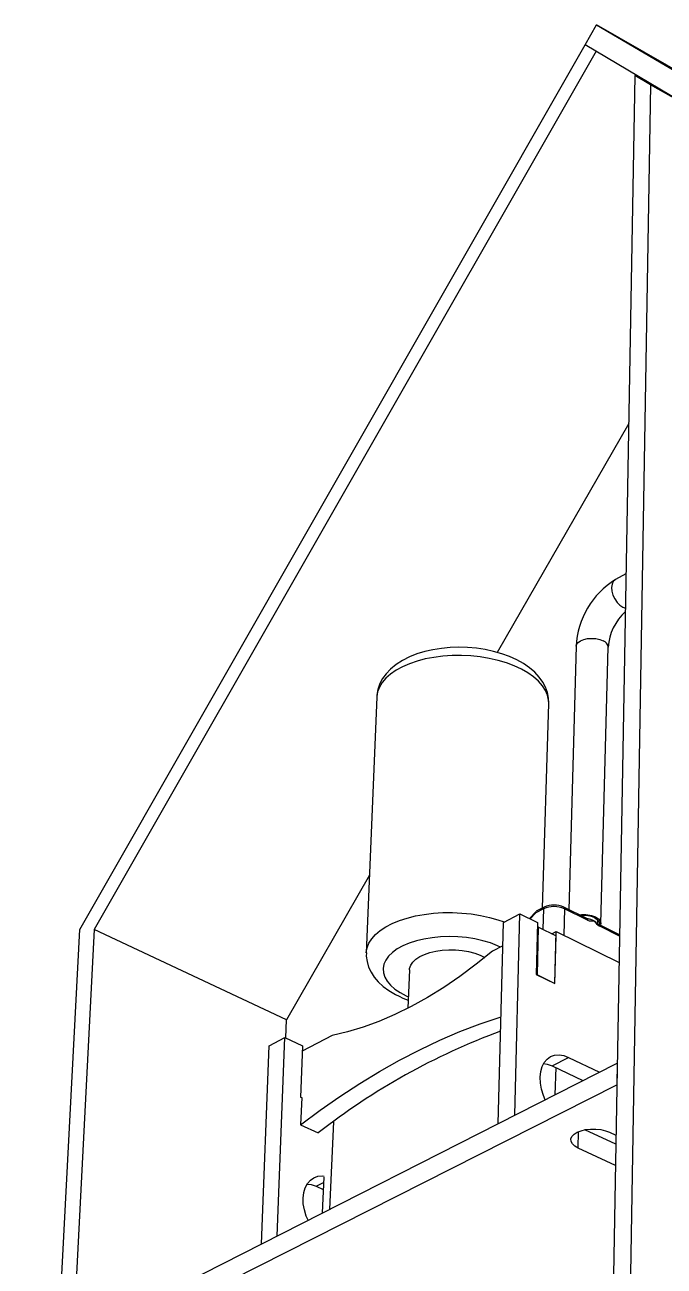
# Model space of a CAD drawing. Extents: x 0 to 155, y 0 to 203.
# Drawn here: x 49.8 to 87.1, y 131 to 203.4 of the extents above; entities that cross this region are included whole.
import ezdxf

# ---------------------------------------------------------------- set-up
doc = ezdxf.new("R2010")
doc.units = 0
doc.layers.get('0').update_dxf_attribs({"linetype": 'CONTINUOUS'})

msp = doc.modelspace()

# ---------------------------------------------------------------- linework, layer by layer
at = {"color": 7, "linetype": 'CONTINUOUS'}
for p, q in [((82.476, 202.22), (83.143, 203.387)), ((83.143, 203.387), (114.948, 184.659)), ((95.037, 196.546), (83.143, 203.387)), ((53.011, 150.63), (82.476, 202.22)), ((83.111, 201.843), (82.476, 202.22)), ((113.892, 183.569), (82.476, 202.22)), ((83.111, 201.843), (53.855, 150.632)), ((85.374, 200.435), (83.644, 104.002)), ((86.289, 199.892), (84.677, 104.461)), ((86.289, 199.892), (85.374, 200.435)), ((88.427, 198.687), (85.374, 200.435)), ((89.346, 198.142), (86.289, 199.892)), ((85.01, 180.131), (77.352, 166.783)), ((84.853, 171.364), (84.24, 171.031)), ((81.952, 167.141), (81.515, 151.776)), ((83.389, 150.979), (83.815, 167.087)), ((70.325, 164.179), (69.715, 149.262)), ((79.993, 151.872), (80.352, 163.808)), ((69.9, 153.795), (65.058, 145.355)), ((77.706, 151.038), (78.662, 151.543)), ((78.378, 139.793), (78.662, 151.543)), ((78.662, 151.543), (79.691, 151.038)), ((79.612, 151.673), (79.231, 151.264)), ((80.044, 151.832), (79.598, 151.602)), ((80.091, 151.923), (79.626, 151.683)), ((82.568, 151.256), (81.225, 151.919)), ((82.61, 151.162), (81.267, 151.825)), ((49.811, 88.974), (53.011, 150.63)), ((53.855, 150.632), (50.731, 89.383)), ((65.058, 145.355), (53.855, 150.632)), ((77.409, 139.301), (77.706, 151.038)), ((79.691, 151.038), (79.621, 148.005)), ((79.749, 150.764), (79.684, 150.73)), ((79.685, 147.973), (79.749, 150.764)), ((79.749, 150.764), (80.775, 150.262)), ((83.215, 150.948), (83.221, 151.172)), ((84.475, 150.316), (83.278, 150.906)), ((80.539, 150.378), (80.78, 150.504)), ((80.713, 147.474), (80.78, 150.504)), ((80.713, 147.474), (80.775, 150.262)), ((80.78, 150.504), (84.446, 148.705)), ((77.671, 149.673), (77.066, 149.355)), ((72.229, 148.267), (72.144, 146.034)), ((79.621, 148.005), (80.713, 147.474)), ((79.685, 147.973), (80.713, 147.474)), ((65.018, 144.3), (65.058, 145.355)), ((64.058, 143.84), (64.971, 144.322)), ((64.523, 132.755), (64.971, 144.322)), ((64.971, 144.322), (65.997, 143.84)), ((67.716, 144.445), (65.986, 143.537)), ((63.599, 132.286), (64.058, 143.84)), ((65.997, 143.84), (65.885, 140.853)), ((52.635, 126.717), (84.34, 142.822)), ((80.54, 142.669), (81.504, 143.162)), ((80.54, 142.669), (82.343, 141.807)), ((81.504, 143.162), (83.307, 142.297)), ((84.34, 142.822), (84.318, 141.568)), ((52.574, 125.508), (84.318, 141.568)), ((65.885, 140.853), (65.949, 140.824)), ((65.949, 140.824), (65.889, 139.233)), ((65.889, 139.233), (66.918, 138.757)), ((84.256, 138.095), (82.459, 138.946)), ((83.901, 138.799), (84.265, 138.626)), ((84.233, 136.853), (82.064, 137.877)), ((67.24, 136.183), (67.15, 134.09)), ((66.79, 135.644), (67.209, 135.452))]:
    msp.add_line(p, q, dxfattribs=at)
at = {"color": 8, "linetype": 'CONTINUOUS'}
for p, q in [((84.666, 169.421), (84.817, 169.362)), ((79.598, 151.602), (79.266, 151.246)), ((80.044, 151.832), (80.008, 150.638)), ((81.267, 151.825), (81.222, 150.287)), ((84.474, 150.244), (83.32, 150.812)), ((72.033, 146.759), (72.169, 146.696)), ((80.755, 142.566), (80.709, 140.977)), ((67.796, 139.414), (67.579, 134.308)), ((82.064, 137.877), (82.083, 138.835)), ((66.79, 135.644), (67.226, 135.867))]:
    msp.add_line(p, q, dxfattribs=at)
for points in [[(84.24, 171.031), (84.222, 171.02), (84.11, 170.914), (84.038, 170.759), (84.009, 170.566), (84.027, 170.35), (84.09, 170.124), (84.193, 169.904), (84.33, 169.704), (84.491, 169.54), (84.666, 169.421)], [(81.952, 167.141), (81.977, 167.245), (82.063, 167.363), (82.205, 167.464), (82.393, 167.542), (82.616, 167.59), (82.856, 167.605), (83.098, 167.587), (83.326, 167.536), (83.523, 167.457)], [(80.352, 163.808), (80.343, 164.008), (80.281, 164.291), (80.161, 164.571), (79.983, 164.844), (79.751, 165.108), (79.466, 165.358), (79.133, 165.592), (78.754, 165.808), (78.335, 166.002), (77.879, 166.172), (77.393, 166.316), (76.883, 166.432), (76.354, 166.52), (75.813, 166.577), (75.266, 166.604), (74.72, 166.599), (74.181, 166.563), (73.657, 166.496), (73.152, 166.4), (72.674, 166.275), (72.227, 166.123), (71.818, 165.945), (71.45, 165.744), (71.129, 165.523), (70.858, 165.284), (70.64, 165.029), (70.478, 164.762), (70.373, 164.487), (70.327, 164.206), (70.325, 164.179)], [(69.715, 149.261), (69.716, 149.288), (69.763, 149.56), (69.869, 149.827), (70.034, 150.086), (70.255, 150.332), (70.53, 150.564), (70.855, 150.779), (71.228, 150.973), (71.644, 151.145), (72.097, 151.293), (72.583, 151.414), (73.096, 151.507), (73.629, 151.572), (74.176, 151.606), (74.731, 151.611), (75.287, 151.585), (75.837, 151.529), (76.375, 151.444), (76.894, 151.331), (77.387, 151.191), (77.754, 151.063)], [(77.534, 149.601), (77.361, 149.68), (76.951, 149.837), (76.508, 149.969), (76.038, 150.074), (75.548, 150.15), (75.047, 150.195), (74.541, 150.21), (74.039, 150.193), (73.549, 150.146), (73.077, 150.068), (72.632, 149.962), (72.22, 149.828), (71.847, 149.669), (71.519, 149.488), (71.241, 149.286), (71.017, 149.068), (70.851, 148.837), (70.745, 148.596), (70.7, 148.348), (70.717, 148.099), (70.795, 147.851), (70.934, 147.608), (71.131, 147.374), (71.382, 147.152), (71.684, 146.946), (72.033, 146.759)]]:
    msp.add_lwpolyline(points, dxfattribs=at)
at = {"color": 7, "linetype": 'CONTINUOUS'}
for points in [[(80.35, 163.823), (80.338, 164.117), (80.275, 164.441), (80.162, 164.755), (80.003, 165.057), (79.796, 165.347), (79.54, 165.625), (79.236, 165.888), (78.884, 166.131), (78.491, 166.352), (78.064, 166.545), (77.61, 166.709), (77.133, 166.844), (76.64, 166.949), (76.135, 167.024), (75.623, 167.069), (75.108, 167.083), (74.596, 167.067), (74.09, 167.02), (73.596, 166.942), (73.118, 166.833), (72.66, 166.693), (72.226, 166.52), (71.821, 166.315), (71.449, 166.076), (71.121, 165.805), (70.87, 165.538), (70.666, 165.257), (70.51, 164.964), (70.393, 164.627), (70.333, 164.289), (70.331, 164.181)], [(83.091, 151.337), (83.248, 151.238), (83.349, 151.123), (83.388, 150.999), (83.363, 150.876), (83.358, 150.867)], [(82.645, 151.239), (82.612, 151.241), (82.568, 151.26)], [(83.032, 151.307), (83.18, 151.212), (83.272, 151.102), (83.303, 150.985), (83.286, 150.903)], [(77.066, 149.355), (76.124, 148.594), (75.177, 147.89), (74.228, 147.243), (73.278, 146.656), (72.331, 146.13), (71.388, 145.666), (70.453, 145.265), (69.528, 144.927), (68.614, 144.654), (67.716, 144.445)], [(69.722, 149.26), (69.716, 149.075), (69.759, 148.749), (69.852, 148.436), (69.992, 148.135), (70.18, 147.846), (70.416, 147.569), (70.701, 147.306), (71.035, 147.059), (71.413, 146.834), (71.628, 146.726), (71.854, 146.624), (72.162, 146.506)], [(72.229, 148.267), (72.239, 148.353), (72.303, 148.543), (72.425, 148.724), (72.602, 148.892), (72.831, 149.043), (73.106, 149.174), (73.42, 149.282), (73.767, 149.363), (74.138, 149.416), (74.523, 149.44), (74.915, 149.434), (75.304, 149.398), (75.68, 149.334), (76.035, 149.242), (76.36, 149.125), (76.62, 149)], [(65.889, 139.233), (67.029, 140.081), (68.177, 140.883), (69.332, 141.638), (70.493, 142.345), (71.659, 143.002), (72.829, 143.609), (74.001, 144.165), (75.174, 144.669), (76.346, 145.12), (77.518, 145.517), (77.567, 145.533)], [(80.151, 140.694), (80.045, 140.946), (79.932, 141.307), (79.866, 141.667), (79.849, 142.013), (79.882, 142.335), (79.962, 142.624), (80.088, 142.871), (80.255, 143.068), (80.46, 143.209), (80.694, 143.291), (80.951, 143.31), (81.224, 143.266), (81.504, 143.162)], [(80.039, 142.813), (80.26, 142.773), (80.54, 142.669)], [(82.064, 137.877), (81.87, 137.991), (81.731, 138.122), (81.656, 138.264), (81.646, 138.41), (81.704, 138.553), (81.826, 138.685), (82.005, 138.799), (82.234, 138.89), (82.501, 138.954), (82.792, 138.987), (83.092, 138.987), (83.387, 138.954), (83.661, 138.89), (83.901, 138.799)], [(66.317, 133.666), (66.213, 133.913), (66.105, 134.267), (66.044, 134.62), (66.032, 134.96), (66.069, 135.278), (66.153, 135.563), (66.283, 135.808), (66.454, 136.004), (66.661, 136.146), (66.898, 136.229), (67.157, 136.252), (67.253, 136.245)], [(66.26, 135.78), (66.51, 135.742), (66.79, 135.644)]]:
    msp.add_lwpolyline(points, dxfattribs=at)
for centre, radius, start, end in [((86.765, 166.928), 4.817, 121.60299, 177.47183), ((86.882, 166.887), 3.074, 132.30842, 176.27055), ((80.654, 150.714), 1.334, 64.64099, 114.93554), ((79.667, 151.623), 0.073, 124.99176, 197.33394), ((80.648, 150.458), 1.5, 65.62607, 113.72354), ((82.405, 149.79), 1.693, 66.07742, 98.70807), ((82.41, 149.903), 1.536, 66.08968, 97.0336), ((82.833, 151.752), 0.63, 249.27172, 282.46414), ((82.475, 150.091), 1.156, 64.69295, 81.46388), ((84.097, 152.005), 1.423, 217.60738, 236.92622), ((82.714, 150.595), 0.598, 46.38628, 64.71059), ((83.544, 151.391), 0.553, 220.72686, 241.24044), ((90.946, 108.186), 38.884, 110.15865, 128.16629)]:
    msp.add_arc(centre, radius, start, end, dxfattribs=at)
at = {"color": 8, "linetype": 'CONTINUOUS'}
for centre, radius, start, end in [((83.39, 167.052), 0.426, 4.71308, 71.79065), ((80.145, 151.838), 0.101, 122.0756, 183.51073), ((81.171, 151.839), 0.0965, 351.64214, 56.17946), ((82.518, 151.177), 0.0938, 350.69576, 57.36082), ((83.225, 150.826), 0.0964, 351.80431, 56.71344)]:
    msp.add_arc(centre, radius, start, end, dxfattribs=at)

doc.saveas('drawing.dxf')
